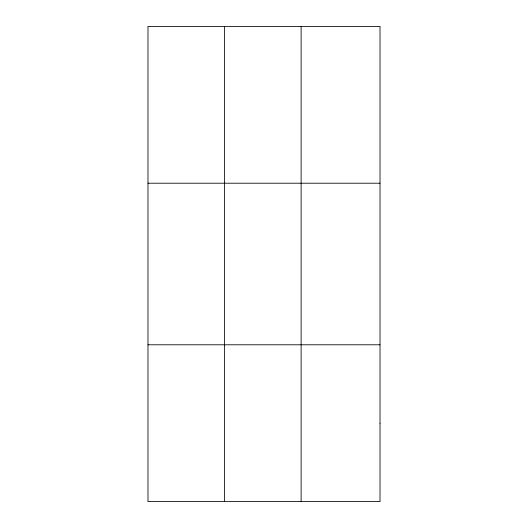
<?xml version="1.0" encoding="UTF-8"?>
<svg xmlns="http://www.w3.org/2000/svg" width="528" height="528" viewBox="0 0 528 528"><rect width="100%" height="100%" fill="white"/><g stroke="black" fill="none" stroke-linecap="round" stroke-linejoin="round"><path stroke-width="0.79" d="M224.558 26.4L224.558 501.6M301.125 26.4L301.125 501.6M147.985 183.216L380.015 183.216M147.985 344.784L380.015 344.784M380.015 423.192L380.015 501.6L147.985 501.6L147.985 26.4L380.015 26.4L380.015 423.192"/></g></svg>
